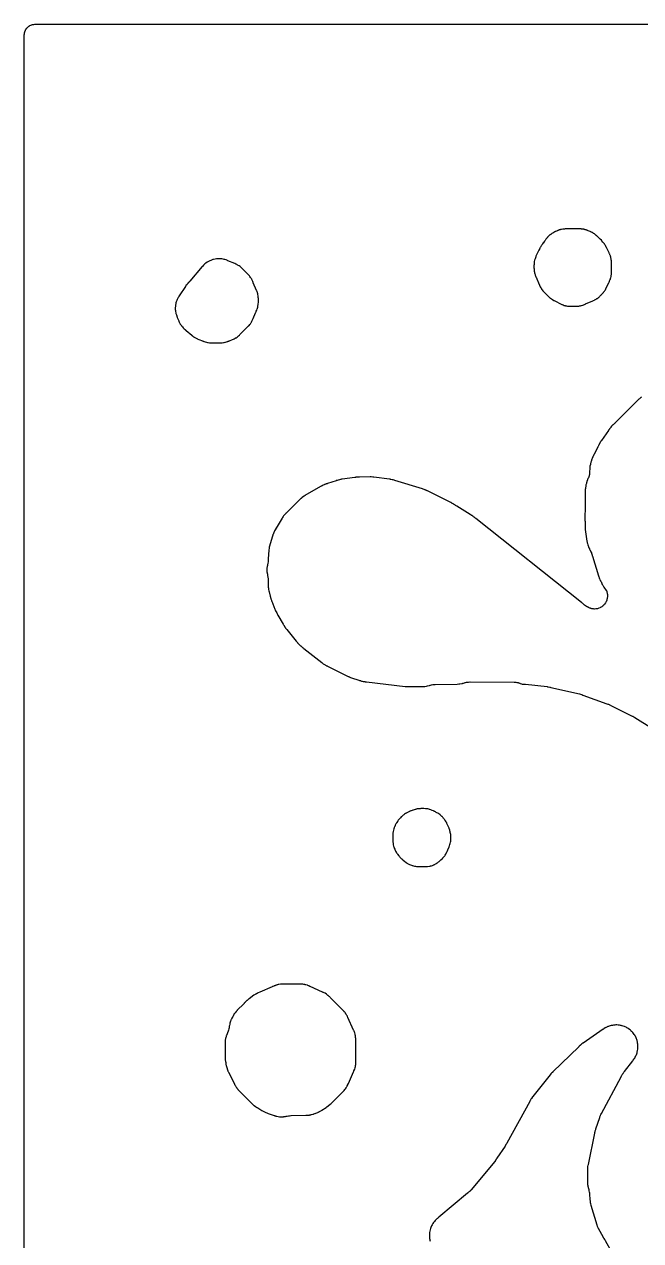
# Model space of a CAD drawing. Header units: millimetres. Extents: x 0 to 300, y 0 to 300.
# Drawn here: x -0.1 to 70.8, y 160.3 to 300.1 of the extents above; entities that cross this region are included whole.
import ezdxf

# ---------------------------------------------------------------- set-up
doc = ezdxf.new("R2010")
doc.units = ezdxf.units.MM
doc.layers.add('CUT', color=7, linetype='CONTINUOUS')

msp = doc.modelspace()

# ---------------------------------------------------------------- linework, layer by layer
at = {"layer": 'CUT'}
for points in [[(-0.08, 1.15), (-0.08, 298.84), (-0.08, 298.85), (-0.07, 298.98), (-0.07, 298.99), (-0.07, 299), (-0.07, 299.01), (-0.06, 299.01), (-0.06, 299.02), (-0.06, 299.03), (-0.05, 299.09), (-0.05, 299.11), (-0.05, 299.12), (-0.04, 299.14), (-0.03, 299.17), (-0.02, 299.22), (-0.02, 299.23), (-0.02, 299.24), (0, 299.3), (0.01, 299.32), (0.02, 299.33), (0.04, 299.37), (0.05, 299.4), (0.06, 299.43), (0.07, 299.44), (0.08, 299.45), (0.08, 299.46), (0.12, 299.53), (0.13, 299.54), (0.14, 299.55), (0.16, 299.58), (0.17, 299.59), (0.19, 299.63), (0.2, 299.63), (0.21, 299.65), (0.22, 299.66), (0.23, 299.67), (0.27, 299.72), (0.28, 299.72), (0.31, 299.75), (0.36, 299.8), (0.39, 299.82), (0.4, 299.82), (0.41, 299.83), (0.45, 299.86), (0.46, 299.87), (0.56, 299.93), (0.57, 299.94), (0.66, 299.98), (0.67, 299.98), (0.73, 300), (0.75, 300.01), (0.78, 300.02), (0.88, 300.04), (1.01, 300.06), (1.14, 300.07), (1.15, 300.07), (298.85, 300.07)], [(70.89, 257.22), (70.8, 257.16), (70.73, 257.1), (70.66, 257.04), (70.59, 256.97), (69.18, 255.56), (67.79, 254.18), (67.77, 254.16), (67.75, 254.15), (67.72, 254.12), (67.67, 254.08), (67.62, 254.04), (67.6, 254.02), (67.59, 254.01), (67.57, 254), (67.56, 253.99), (67.55, 253.98), (67.53, 253.96), (67.45, 253.87), (67.38, 253.78), (67.38, 253.77), (67.37, 253.76), (67.35, 253.73), (67.34, 253.72), (67.33, 253.71), (67.32, 253.7), (67.25, 253.62), (67.25, 253.61), (67.23, 253.58), (67.21, 253.56), (67.21, 253.55), (67.2, 253.54), (67.19, 253.53), (67.18, 253.52), (67.17, 253.51), (67.17, 253.5), (67.16, 253.49), (67.11, 253.43), (67.1, 253.42), (67.09, 253.4), (66.3, 252.25), (66.27, 252.21), (66.26, 252.19), (66.22, 252.14), (66.2, 252.12), (66.18, 252.09), (66.18, 252.08), (66.15, 252.03), (66.13, 251.99), (66.11, 251.96), (66.11, 251.95), (66.1, 251.94), (66.09, 251.93), (66.07, 251.89), (66.07, 251.88), (66.06, 251.86), (66.04, 251.82), (66.02, 251.79), (66.01, 251.77), (66, 251.75), (65.99, 251.73), (65.96, 251.66), (65.95, 251.65), (65.95, 251.64), (65.94, 251.63), (65.91, 251.56), (65.88, 251.49), (65.87, 251.48), (65.42, 250.6), (65.4, 250.57), (65.39, 250.56), (65.39, 250.55), (65.36, 250.48), (65.31, 250.39), (65.3, 250.35), (65.29, 250.33), (65.26, 250.27), (65.22, 250.17), (65.2, 250.09), (65.1, 249.82), (65.08, 249.76), (65.05, 249.66), (65.03, 249.58), (65.01, 249.49), (65.01, 249.46), (64.97, 249.27), (64.95, 249.18), (64.94, 249.09), (64.94, 249.08), (64.91, 248.55), (64.91, 248.48), (64.91, 248.46), (64.91, 248.43), (64.91, 248.39), (64.9, 248.35), (64.9, 248.32), (64.9, 248.28), (64.89, 248.25), (64.88, 248.22), (64.88, 248.21), (64.88, 248.2), (64.87, 248.18), (64.86, 248.14), (64.84, 248.08), (64.83, 248.05), (64.79, 247.95), (64.78, 247.94), (64.77, 247.91), (64.77, 247.9), (64.74, 247.86), (64.73, 247.82), (64.7, 247.74), (64.69, 247.72), (64.68, 247.69), (64.65, 247.64), (64.61, 247.54), (64.59, 247.48), (64.56, 247.35), (64.55, 247.28), (64.51, 247.12), (64.49, 247), (64.49, 246.98), (64.49, 246.97), (64.49, 246.96), (64.49, 246.94), (64.48, 246.92), (64.46, 246.84), (64.44, 246.71), (64.43, 246.62), (64.42, 246.48), (64.42, 246.39), (64.42, 244.73), (64.42, 244.57), (64.38, 243.35), (64.38, 243.34), (64.38, 243.32), (64.38, 243.3), (64.38, 243.2), (64.38, 243.09), (64.39, 242.98), (64.4, 242.98), (64.4, 242.92), (64.41, 242.82), (64.41, 242.4), (64.41, 242.35), (64.42, 242.11), (64.43, 241.99), (64.62, 240.67), (64.63, 240.6), (64.64, 240.53), (64.65, 240.48), (64.67, 240.41), (64.71, 240.26), (64.75, 240.14), (64.79, 240.05), (64.8, 240.03), (64.8, 240.02), (64.81, 240), (64.85, 239.91), (64.86, 239.9), (64.88, 239.84), (64.9, 239.81), (64.92, 239.75), (64.94, 239.72), (65.08, 239.44), (65.14, 239.32), (65.15, 239.31), (65.16, 239.28), (65.16, 239.27), (65.18, 239.17), (65.21, 239.04), (65.22, 239.03), (65.23, 238.98), (65.24, 238.94), (65.25, 238.92), (65.95, 236.66), (65.96, 236.64), (65.98, 236.59), (65.98, 236.58), (65.99, 236.56), (66.01, 236.49), (66.04, 236.42), (66.06, 236.38), (66.07, 236.36), (66.12, 236.23), (66.16, 236.16), (66.17, 236.14), (66.19, 236.1), (66.23, 236.02), (66.25, 235.99), (66.27, 235.95), (66.28, 235.95), (66.28, 235.94), (66.29, 235.92), (66.31, 235.87), (66.32, 235.84), (66.33, 235.81), (66.38, 235.7), (66.43, 235.61), (66.48, 235.52), (66.52, 235.47), (66.54, 235.44), (66.56, 235.41), (66.57, 235.4), (66.58, 235.39), (66.84, 235.01), (66.85, 235), (66.87, 234.97), (66.87, 234.96), (66.88, 234.93), (66.89, 234.91), (66.9, 234.88), (66.92, 234.8), (66.94, 234.71), (66.95, 234.63), (66.97, 234.54), (66.97, 234.51), (66.98, 234.48), (66.98, 234.45), (66.98, 234.4), (66.98, 234.39), (66.98, 234.38), (66.97, 234.27), (66.97, 234.22), (66.97, 234.21), (66.96, 234.16), (66.96, 234.12), (66.95, 234.09), (66.95, 234.07), (66.92, 233.95), (66.89, 233.86), (66.86, 233.79), (66.85, 233.76), (66.84, 233.74), (66.78, 233.64), (66.75, 233.59), (66.64, 233.42), (66.58, 233.35), (66.57, 233.34), (66.55, 233.32), (66.53, 233.3), (66.48, 233.26), (66.47, 233.25), (66.45, 233.23), (66.43, 233.21), (66.41, 233.2), (66.37, 233.17), (66.33, 233.13), (66.27, 233.09), (66.15, 233.02), (66.14, 233.02), (66.13, 233.01), (66, 232.96), (65.83, 232.9), (65.65, 232.87), (65.5, 232.86), (65.49, 232.86), (65.46, 232.86), (65.36, 232.87), (65.21, 232.89), (65.21, 232.9), (65.18, 232.9), (65.09, 232.92), (65.06, 232.93), (65.04, 232.94), (65.01, 232.95), (64.95, 232.97), (64.87, 233.01), (64.82, 233.02), (64.81, 233.02), (64.79, 233.04), (64.77, 233.05), (64.76, 233.06), (64.71, 233.09), (64.7, 233.09), (64.67, 233.11), (64.66, 233.12), (64.64, 233.13), (64.58, 233.16), (64.55, 233.18), (64.54, 233.18), (64.53, 233.19), (64.46, 233.24), (64.35, 233.32), (64.27, 233.38), (64.26, 233.39), (64.25, 233.39), (64.17, 233.46), (64.09, 233.52), (64.03, 233.58), (63.98, 233.62), (51.84, 243.27), (51.8, 243.31), (51.74, 243.35), (51.72, 243.37), (51.71, 243.38), (51.7, 243.39), (51.69, 243.39), (51.67, 243.41), (51.64, 243.43), (51.59, 243.46), (51.55, 243.49), (51.54, 243.5), (51.51, 243.52), (51.5, 243.52), (51.37, 243.61), (51.34, 243.63), (51.31, 243.65), (51.21, 243.71), (49.66, 244.69), (49.6, 244.73), (49.56, 244.76), (49.54, 244.77), (49.51, 244.78), (49.47, 244.81), (49.46, 244.81), (49.44, 244.83), (49.42, 244.84), (49.34, 244.89), (49.33, 244.89), (49.32, 244.9), (49.31, 244.9), (49.24, 244.94), (49.13, 245.01), (49.1, 245.03), (49.09, 245.03), (48.96, 245.1), (46.29, 246.44), (46.26, 246.45), (46.24, 246.46), (46.16, 246.5), (46.13, 246.51), (46.11, 246.52), (46.1, 246.52), (46.05, 246.54), (46.02, 246.55), (45.99, 246.56), (45.91, 246.6), (45.77, 246.65), (45.72, 246.67), (42.52, 247.65), (42.44, 247.68), (42.34, 247.71), (42.24, 247.73), (42.08, 247.76), (42.07, 247.76), (42.04, 247.77), (41.99, 247.78), (41.96, 247.78), (41.9, 247.79), (40.1, 248.02), (40.01, 248.03), (39.82, 248.04), (39.76, 248.04), (39.7, 248.04), (39.69, 248.04), (38.48, 248.03), (38.3, 248.03), (38.19, 248.02), (38.13, 248.02), (38.08, 248.01), (38.06, 248.01), (38.04, 248.01), (38.01, 248), (37.94, 248), (36.47, 247.79), (36.4, 247.78), (36.33, 247.77), (36.28, 247.76), (36.18, 247.73), (36, 247.68), (35.89, 247.65), (35.83, 247.63), (35.79, 247.62), (35.77, 247.61), (34.78, 247.28), (34.74, 247.27), (34.72, 247.26), (34.71, 247.26), (34.7, 247.26), (34.61, 247.24), (34.6, 247.23), (34.49, 247.18), (34.48, 247.18), (34.48, 247.17), (34.47, 247.17), (34.43, 247.16), (34.42, 247.15), (34.3, 247.11), (34.18, 247.04), (34.15, 247.02), (34.1, 247), (34.05, 246.97), (32.36, 246.01), (32.28, 245.97), (32.27, 245.96), (32.2, 245.92), (32.2, 245.91), (32.09, 245.84), (32.01, 245.79), (31.89, 245.7), (31.86, 245.67), (31.79, 245.62), (31.77, 245.6), (31.76, 245.59), (31.74, 245.57), (31.72, 245.55), (31.71, 245.54), (31.68, 245.52), (30.15, 243.99), (30.09, 243.94), (30.07, 243.92), (30.06, 243.91), (30.02, 243.88), (30, 243.86), (29.99, 243.85), (29.97, 243.84), (29.95, 243.82), (29.86, 243.72), (29.82, 243.67), (29.81, 243.66), (29.73, 243.57), (29.67, 243.48), (29.61, 243.38), (29.56, 243.3), (28.87, 242.15), (28.86, 242.14), (28.85, 242.12), (28.83, 242.09), (28.76, 241.96), (28.7, 241.84), (28.64, 241.72), (28.61, 241.64), (28.6, 241.62), (28.59, 241.6), (28.58, 241.58), (28.56, 241.52), (28.51, 241.42), (28.5, 241.39), (28.48, 241.33), (28.47, 241.3), (28.45, 241.24), (28.09, 239.96), (28.09, 239.93), (28.06, 239.81), (28.03, 239.67), (28.03, 239.6), (28.02, 239.52), (28.02, 239.5), (28.02, 239.48), (28, 239.3), (27.99, 239.22), (27.99, 239.18), (27.99, 239.16), (27.96, 238.58), (27.96, 238.52), (27.96, 238.42), (27.95, 238.29), (27.93, 238.15), (27.93, 238.14), (27.91, 238.05), (27.89, 238), (27.89, 237.97), (27.89, 237.96), (27.87, 237.87), (27.87, 237.84), (27.86, 237.78), (27.84, 237.72), (27.84, 237.69), (27.82, 237.59), (27.81, 237.46), (27.81, 237.32), (27.82, 237.15), (27.84, 237.01), (27.86, 236.93), (27.87, 236.9), (27.88, 236.84), (27.89, 236.79), (27.89, 236.77), (27.9, 236.74), (27.9, 236.72), (27.94, 236.51), (27.95, 236.35), (27.95, 236.3), (27.95, 236.29), (27.95, 236.26), (27.97, 235.54), (27.97, 235.47), (27.97, 235.36), (27.99, 235.26), (28, 235.23), (28, 235.18), (28.01, 235.17), (28.01, 235.15), (28.01, 235.13), (28.01, 235.12), (28.01, 235.1), (28.04, 234.94), (28.07, 234.84), (28.19, 234.36), (28.2, 234.34), (28.22, 234.23), (28.24, 234.2), (28.24, 234.18), (28.26, 234.09), (28.28, 234.03), (28.33, 233.88), (28.36, 233.81), (28.38, 233.76), (28.74, 232.86), (28.78, 232.76), (28.78, 232.75), (28.82, 232.65), (28.95, 232.41), (28.99, 232.32), (29.04, 232.23), (29.05, 232.21), (29.08, 232.16), (29.09, 232.14), (29.67, 231.14), (29.73, 231.05), (29.74, 231.04), (29.75, 231.02), (29.78, 230.97), (29.79, 230.96), (29.8, 230.94), (29.8, 230.93), (29.81, 230.92), (29.82, 230.91), (29.82, 230.9), (29.83, 230.89), (29.87, 230.81), (29.88, 230.8), (29.89, 230.78), (29.92, 230.75), (29.93, 230.72), (29.94, 230.71), (29.97, 230.67), (30, 230.62), (30.04, 230.57), (30.06, 230.55), (30.1, 230.5), (31.19, 229.17), (31.22, 229.13), (31.3, 229.05), (31.31, 229.03), (31.33, 229), (31.39, 228.92), (31.46, 228.85), (31.5, 228.81), (31.53, 228.78), (31.55, 228.76), (31.56, 228.75), (31.61, 228.71), (31.66, 228.66), (31.68, 228.64), (31.69, 228.63), (31.71, 228.62), (31.74, 228.59), (31.79, 228.55), (31.87, 228.48), (31.89, 228.47), (31.91, 228.45), (31.96, 228.41), (31.99, 228.39), (32.03, 228.37), (32.07, 228.33), (32.08, 228.33), (34.13, 226.72), (34.14, 226.71), (34.15, 226.7), (34.22, 226.63), (34.3, 226.57), (34.37, 226.52), (34.45, 226.47), (34.53, 226.43), (34.55, 226.42), (34.64, 226.37), (34.66, 226.36), (34.68, 226.35), (34.74, 226.32), (34.78, 226.3), (36.94, 225.22), (36.99, 225.19), (37.17, 225.11), (37.25, 225.09), (37.26, 225.08), (37.27, 225.08), (37.28, 225.07), (37.35, 225.04), (37.44, 225), (37.54, 224.97), (38.38, 224.68), (38.47, 224.65), (38.56, 224.63), (38.59, 224.63), (38.61, 224.62), (38.62, 224.61), (38.68, 224.59), (38.77, 224.56), (38.87, 224.55), (39.02, 224.53), (39.06, 224.52), (39.12, 224.51), (39.14, 224.5), (39.17, 224.5), (39.26, 224.48), (43.71, 223.96), (43.76, 223.95), (43.93, 223.94), (44.07, 223.94), (44.08, 223.94), (45.68, 223.95), (45.78, 223.95), (45.88, 223.95), (45.98, 223.97), (46.16, 224), (46.27, 224.02), (46.46, 224.07), (46.52, 224.09), (46.53, 224.09), (46.58, 224.11), (46.59, 224.11), (46.62, 224.12), (46.74, 224.15), (46.91, 224.18), (46.92, 224.18), (46.93, 224.18), (47.05, 224.19), (47.16, 224.2), (49.68, 224.24), (49.71, 224.24), (49.88, 224.25), (49.95, 224.26), (49.99, 224.27), (50.22, 224.31), (50.23, 224.31), (50.25, 224.31), (50.3, 224.32), (50.33, 224.33), (50.35, 224.33), (50.44, 224.35), (50.55, 224.38), (50.61, 224.4), (50.64, 224.41), (50.78, 224.44), (50.91, 224.46), (50.93, 224.47), (50.94, 224.47), (50.99, 224.47), (51.01, 224.47), (51.14, 224.48), (51.18, 224.48), (56.26, 224.46), (56.31, 224.46), (56.45, 224.45), (56.57, 224.43), (56.7, 224.4), (56.75, 224.38), (56.78, 224.37), (56.85, 224.35), (56.9, 224.33), (56.95, 224.31), (57.08, 224.27), (57.1, 224.27), (57.19, 224.24), (57.22, 224.24), (57.26, 224.23), (57.31, 224.23), (57.35, 224.22), (57.42, 224.22), (57.48, 224.21), (57.51, 224.21), (57.55, 224.21), (60.03, 223.94), (60.08, 223.93), (60.1, 223.92), (60.16, 223.92), (60.35, 223.88), (60.4, 223.87), (60.48, 223.86), (63.78, 223.1), (63.87, 223.08), (63.89, 223.08), (63.99, 223.04), (64.02, 223.03), (64.13, 222.98), (66.89, 221.98), (66.92, 221.97), (67.01, 221.94), (67.09, 221.92), (67.1, 221.92), (67.17, 221.88), (67.22, 221.86), (67.32, 221.81), (67.36, 221.79), (69.82, 220.56), (69.88, 220.53), (69.92, 220.51), (69.97, 220.49), (70, 220.47), (70.02, 220.46), (70.14, 220.39), (72.14, 219.14)], [(67.48, 158.95), (66.74, 160.26), (66.72, 160.31), (66.67, 160.38), (66.59, 160.51), (66.56, 160.55), (66.54, 160.58), (66.51, 160.63), (65.94, 161.67), (65.94, 161.68), (65.92, 161.71), (65.91, 161.73), (65.9, 161.75), (65.84, 161.9), (65.83, 161.92), (65.83, 161.93), (65.81, 162.02), (65.8, 162.03), (65.12, 164.31), (65.11, 164.34), (65.06, 164.49), (65.03, 164.61), (65.03, 164.65), (65.02, 164.7), (65.01, 164.75), (65.01, 164.78), (64.98, 165.05), (64.96, 165.56), (64.96, 165.57), (64.95, 165.71), (64.93, 165.85), (64.89, 166), (64.89, 166.02), (64.86, 166.14), (64.86, 166.15), (64.85, 166.18), (64.84, 166.2), (64.83, 166.24), (64.83, 166.26), (64.82, 166.29), (64.81, 166.29), (64.81, 166.3), (64.81, 166.32), (64.79, 166.38), (64.79, 166.41), (64.77, 166.46), (64.77, 166.47), (64.76, 166.51), (64.75, 166.6), (64.74, 166.65), (64.72, 166.69), (64.72, 166.7), (64.72, 166.75), (64.72, 166.77), (64.71, 166.9), (64.71, 168.54), (64.72, 168.69), (64.73, 168.79), (64.77, 168.95), (64.79, 169.01), (65.52, 172.63), (65.52, 172.65), (65.54, 172.71), (65.56, 172.81), (65.57, 172.83), (65.57, 172.84), (65.58, 172.87), (65.58, 172.88), (65.58, 172.89), (65.58, 172.9), (65.61, 172.96), (65.63, 173.02), (65.63, 173.03), (65.66, 173.11), (66.09, 174.43), (66.09, 174.44), (66.1, 174.47), (66.12, 174.5), (66.15, 174.58), (66.18, 174.65), (66.19, 174.68), (66.22, 174.75), (66.23, 174.77), (66.28, 174.87), (68.56, 179.11), (68.61, 179.22), (68.62, 179.26), (68.63, 179.28), (68.64, 179.28), (68.68, 179.36), (68.77, 179.49), (68.79, 179.51), (68.79, 179.52), (68.81, 179.54), (68.82, 179.55), (68.83, 179.57), (68.88, 179.63), (68.9, 179.66), (68.92, 179.69), (69.88, 180.93), (69.93, 180.99), (69.95, 181.02), (70.05, 181.16), (70.12, 181.25), (70.17, 181.35), (70.26, 181.53), (70.3, 181.62), (70.34, 181.72), (70.38, 181.85), (70.4, 181.94), (70.44, 182.12), (70.47, 182.27), (70.48, 182.38), (70.48, 182.4), (70.49, 182.53), (70.49, 182.62), (70.49, 182.63), (70.48, 182.78), (70.46, 182.88), (70.45, 182.92), (70.43, 183.05), (70.42, 183.09), (70.38, 183.28), (70.36, 183.38), (70.33, 183.47), (70.28, 183.57), (70.19, 183.75), (70.15, 183.82), (70.13, 183.86), (70.12, 183.87), (70.11, 183.89), (70.06, 183.97), (69.99, 184.06), (69.89, 184.18), (69.82, 184.26), (69.76, 184.32), (69.72, 184.36), (69.72, 184.37), (69.62, 184.46), (69.52, 184.54), (69.36, 184.65), (69.32, 184.67), (69.21, 184.74), (69.12, 184.8), (69.02, 184.84), (68.92, 184.88), (68.79, 184.93), (68.68, 184.96), (68.65, 184.96), (68.64, 184.97), (68.56, 184.99), (68.47, 185.01), (68.37, 185.03), (68.21, 185.05), (68.06, 185.06), (67.95, 185.06), (67.83, 185.05), (67.71, 185.04), (67.67, 185.03), (67.57, 185.01), (67.47, 184.99), (67.41, 184.98), (67.3, 184.96), (67.19, 184.92), (67.11, 184.89), (67.07, 184.88), (67.03, 184.86), (66.96, 184.84), (66.92, 184.82), (66.84, 184.78), (66.81, 184.77), (66.77, 184.74), (66.74, 184.72), (66.72, 184.71), (66.71, 184.71), (66.61, 184.65), (66.52, 184.59), (66.51, 184.58), (66.5, 184.58), (66.49, 184.57), (64.2, 182.98), (64.15, 182.96), (64.05, 182.89), (63.9, 182.77), (63.88, 182.75), (63.85, 182.73), (63.8, 182.68), (63.79, 182.67), (63.77, 182.65), (63.76, 182.65), (63.73, 182.62), (63.7, 182.59), (63.68, 182.56), (63.67, 182.55), (60.69, 179.65), (60.68, 179.64), (60.67, 179.63), (60.66, 179.62), (60.65, 179.61), (60.64, 179.6), (60.56, 179.52), (60.48, 179.44), (60.39, 179.34), (58.4, 176.83), (58.37, 176.78), (58.24, 176.6), (58.18, 176.52), (58.14, 176.44), (58.12, 176.4), (58.11, 176.38), (58.1, 176.37), (58.1, 176.36), (58.05, 176.28), (58.04, 176.26), (55.41, 171.46), (55.33, 171.33), (55.32, 171.31), (55.31, 171.3), (55.26, 171.22), (55.21, 171.13), (55.21, 171.12), (54.27, 169.74), (54.24, 169.7), (54.19, 169.61), (54.18, 169.6), (54.17, 169.59), (54.15, 169.57), (54.1, 169.5), (54.09, 169.48), (54.01, 169.36), (51.32, 166.11), (51.23, 166.01), (51.22, 166), (51.16, 165.94), (51.15, 165.94), (51.13, 165.92), (51.12, 165.91), (51.1, 165.89), (51.08, 165.87), (51.01, 165.82), (50.97, 165.78), (50.92, 165.74), (50.91, 165.73), (50.9, 165.72), (50.89, 165.71), (47.58, 162.95), (47.52, 162.89), (47.5, 162.88), (47.48, 162.86), (47.47, 162.85), (47.44, 162.82), (47.39, 162.79), (47.3, 162.71), (47.25, 162.66), (47.23, 162.64), (47.2, 162.61), (47.18, 162.59), (47.09, 162.48), (46.98, 162.34), (46.91, 162.24), (46.85, 162.14), (46.81, 162.07), (46.75, 161.96), (46.71, 161.88), (46.68, 161.79), (46.63, 161.65), (46.58, 161.49), (46.55, 161.34), (46.53, 161.21), (46.51, 161.09), (46.5, 160.96), (46.5, 160.79), (46.51, 160.68), (46.52, 160.57), (46.53, 160.52), (46.55, 160.41), (46.57, 160.31), (46.6, 160.21)]]:
    msp.add_lwpolyline(points, dxfattribs=at)
for points in [[(58.62, 271.43), (58.62, 271.41), (58.63, 271.38), (58.65, 271.32), (58.67, 271.27), (58.68, 271.24), (58.71, 271.16), (58.71, 271.15), (58.72, 271.12), (58.73, 271.1), (58.76, 271.04), (58.77, 271.02), (58.77, 271.01), (58.78, 271), (59.14, 270.15), (59.15, 270.12), (59.18, 270.05), (59.2, 270.01), (59.2, 270), (59.21, 269.99), (59.25, 269.89), (59.31, 269.79), (59.38, 269.69), (59.4, 269.65), (59.41, 269.63), (59.47, 269.54), (59.54, 269.45), (59.62, 269.36), (59.69, 269.29), (60.13, 268.85), (60.19, 268.8), (60.36, 268.65), (60.44, 268.58), (60.55, 268.5), (60.65, 268.44), (60.82, 268.34), (60.86, 268.31), (60.91, 268.28), (60.99, 268.24), (61.59, 267.94), (61.67, 267.9), (61.74, 267.87), (61.76, 267.86), (61.84, 267.83), (61.87, 267.81), (61.99, 267.77), (62.02, 267.77), (62.05, 267.76), (62.06, 267.76), (62.08, 267.75), (62.1, 267.75), (62.17, 267.72), (62.28, 267.7), (62.4, 267.68), (62.51, 267.67), (62.55, 267.67), (62.63, 267.66), (63.33, 267.66), (63.4, 267.66), (63.56, 267.67), (63.69, 267.69), (63.75, 267.7), (63.86, 267.72), (63.97, 267.75), (63.99, 267.75), (64.13, 267.79), (64.22, 267.82), (64.25, 267.83), (64.35, 267.87), (64.45, 267.92), (64.47, 267.93), (65.28, 268.28), (65.37, 268.32), (65.55, 268.41), (65.58, 268.43), (65.67, 268.48), (65.69, 268.49), (65.76, 268.54), (65.8, 268.56), (65.91, 268.64), (65.98, 268.7), (66.05, 268.76), (66.11, 268.82), (66.12, 268.83), (66.26, 268.97), (66.29, 269), (66.3, 269.01), (66.32, 269.03), (66.33, 269.04), (66.36, 269.08), (66.44, 269.16), (66.47, 269.2), (66.48, 269.2), (66.53, 269.26), (66.54, 269.28), (66.6, 269.36), (66.6, 269.37), (66.61, 269.37), (66.62, 269.39), (66.63, 269.4), (66.67, 269.46), (66.69, 269.48), (66.71, 269.52), (66.74, 269.57), (66.79, 269.66), (66.8, 269.69), (66.81, 269.71), (66.83, 269.75), (66.83, 269.76), (66.84, 269.78), (66.85, 269.81), (67.14, 270.38), (67.17, 270.43), (67.18, 270.47), (67.2, 270.51), (67.22, 270.56), (67.23, 270.59), (67.26, 270.66), (67.27, 270.69), (67.28, 270.7), (67.29, 270.72), (67.29, 270.73), (67.3, 270.75), (67.31, 270.77), (67.32, 270.81), (67.34, 270.9), (67.34, 270.91), (67.35, 270.92), (67.35, 270.93), (67.36, 270.95), (67.4, 271.09), (67.42, 271.23), (67.43, 271.3), (67.43, 271.32), (67.43, 271.35), (67.43, 271.38), (67.44, 271.47), (67.44, 271.55), (67.44, 271.59), (67.44, 271.62), (67.45, 272.6), (67.45, 272.71), (67.44, 272.83), (67.43, 272.87), (67.43, 272.89), (67.43, 272.9), (67.43, 272.91), (67.43, 272.92), (67.42, 272.98), (67.41, 273.06), (67.4, 273.12), (67.38, 273.19), (67.38, 273.21), (67.37, 273.23), (67.35, 273.28), (67.35, 273.3), (67.35, 273.33), (67.33, 273.39), (67.31, 273.46), (67.29, 273.51), (67.27, 273.57), (67.24, 273.62), (67.24, 273.63), (67.24, 273.64), (67.22, 273.68), (67.19, 273.75), (67.17, 273.79), (66.86, 274.41), (66.85, 274.42), (66.85, 274.43), (66.84, 274.46), (66.83, 274.48), (66.8, 274.54), (66.79, 274.56), (66.75, 274.64), (66.69, 274.74), (66.62, 274.84), (66.61, 274.86), (66.6, 274.87), (66.59, 274.89), (66.54, 274.95), (66.54, 274.96), (66.46, 275.05), (66.35, 275.17), (66.32, 275.21), (66.31, 275.22), (66.28, 275.25), (66.15, 275.36), (66.14, 275.37), (65.83, 275.68), (65.81, 275.7), (65.79, 275.72), (65.76, 275.74), (65.73, 275.77), (65.72, 275.78), (65.71, 275.78), (65.7, 275.79), (65.66, 275.83), (65.64, 275.85), (65.62, 275.86), (65.57, 275.91), (65.52, 275.95), (65.51, 275.96), (65.48, 275.98), (65.39, 276.04), (65.34, 276.07), (65.32, 276.08), (65.23, 276.13), (65.22, 276.13), (65.13, 276.17), (65.06, 276.21), (65.04, 276.22), (64.99, 276.24), (64.88, 276.29), (64.87, 276.29), (64.75, 276.35), (64.72, 276.36), (64.7, 276.37), (64.68, 276.38), (64.67, 276.38), (64.66, 276.38), (64.64, 276.39), (64.6, 276.41), (64.59, 276.41), (64.52, 276.44), (64.46, 276.45), (64.43, 276.46), (64.39, 276.47), (64.38, 276.47), (64.37, 276.48), (64.36, 276.48), (64.35, 276.48), (64.34, 276.49), (64.3, 276.5), (64.25, 276.51), (64.24, 276.51), (64.22, 276.51), (64.14, 276.52), (64.13, 276.53), (64.12, 276.53), (64.1, 276.53), (64.01, 276.54), (63.95, 276.55), (63.78, 276.56), (63.69, 276.56), (62.98, 276.55), (62.24, 276.55), (62.13, 276.55), (62.02, 276.54), (61.96, 276.53), (61.95, 276.52), (61.94, 276.52), (61.92, 276.52), (61.91, 276.52), (61.9, 276.52), (61.83, 276.51), (61.7, 276.48), (61.69, 276.48), (61.68, 276.48), (61.67, 276.48), (61.65, 276.48), (61.62, 276.47), (61.59, 276.47), (61.56, 276.46), (61.47, 276.44), (61.45, 276.43), (61.44, 276.43), (61.43, 276.43), (61.36, 276.4), (61.35, 276.39), (61.34, 276.39), (61.33, 276.38), (61.32, 276.38), (61.31, 276.38), (61.29, 276.37), (61.23, 276.35), (61.21, 276.34), (61.2, 276.33), (61.19, 276.33), (61.12, 276.31), (61.02, 276.26), (61.01, 276.26), (60.97, 276.24), (60.91, 276.21), (60.8, 276.15), (60.71, 276.09), (60.68, 276.07), (60.59, 276.02), (60.59, 276.01), (60.56, 276), (60.46, 275.93), (60.43, 275.91), (60.38, 275.87), (60.37, 275.87), (60.32, 275.83), (60.22, 275.74), (60.13, 275.65), (60.1, 275.62), (60.09, 275.6), (60.07, 275.58), (60.04, 275.54), (60.03, 275.54), (60.03, 275.53), (60.02, 275.52), (60, 275.5), (59.97, 275.46), (59.96, 275.45), (59.95, 275.44), (59.94, 275.42), (59.93, 275.41), (59.91, 275.39), (59.81, 275.24), (59.73, 275.14), (59.57, 274.92), (59.56, 274.91), (59.53, 274.87), (59.52, 274.86), (59.51, 274.84), (59.5, 274.83), (59.5, 274.82), (59.46, 274.77), (59.42, 274.72), (59.38, 274.65), (59.36, 274.61), (59.35, 274.59), (59.33, 274.56), (59.31, 274.53), (59.28, 274.47), (59.25, 274.43), (59.21, 274.33), (59.2, 274.31), (59.18, 274.29), (59.15, 274.24), (59.09, 274.12), (58.8, 273.51), (58.76, 273.41), (58.73, 273.33), (58.7, 273.24), (58.69, 273.22), (58.65, 273.1), (58.6, 272.95), (58.57, 272.82), (58.55, 272.69), (58.54, 272.61), (58.54, 272.59), (58.54, 272.55), (58.54, 272.51), (58.54, 272.48), (58.53, 272.35), (58.53, 272.25), (58.53, 272.23), (58.53, 272.21), (58.53, 272.07), (58.54, 271.98), (58.54, 271.94), (58.54, 271.92), (58.55, 271.8), (58.56, 271.68), (58.58, 271.59), (58.6, 271.49), (58.6, 271.48)], [(17.41, 266.66), (17.42, 266.64), (17.44, 266.6), (17.46, 266.52), (17.47, 266.48), (17.48, 266.46), (17.51, 266.37), (17.67, 266), (17.68, 265.98), (17.7, 265.93), (17.72, 265.86), (17.74, 265.82), (17.77, 265.76), (17.79, 265.71), (17.83, 265.65), (17.85, 265.61), (17.92, 265.52), (17.96, 265.48), (17.97, 265.47), (17.98, 265.45), (18, 265.43), (18.03, 265.37), (18.1, 265.28), (18.18, 265.19), (18.2, 265.17), (18.3, 265.07), (18.4, 264.98), (18.41, 264.98), (18.42, 264.97), (18.44, 264.95), (18.46, 264.93), (18.49, 264.91), (18.54, 264.86), (19.17, 264.34), (19.18, 264.33), (19.19, 264.32), (19.25, 264.27), (19.3, 264.22), (19.42, 264.14), (19.47, 264.11), (19.6, 264.03), (19.74, 263.95), (19.83, 263.91), (19.87, 263.9), (19.88, 263.89), (19.89, 263.89), (19.99, 263.84), (20.4, 263.68), (20.46, 263.66), (20.49, 263.65), (20.52, 263.64), (20.53, 263.64), (20.55, 263.63), (20.59, 263.61), (20.71, 263.57), (20.87, 263.53), (20.97, 263.51), (20.99, 263.51), (21.03, 263.5), (21.07, 263.49), (21.21, 263.46), (21.36, 263.45), (22.53, 263.45), (22.68, 263.46), (22.82, 263.49), (22.86, 263.5), (22.9, 263.51), (22.92, 263.51), (23.03, 263.53), (23.03, 263.54), (23.06, 263.54), (23.18, 263.57), (23.3, 263.61), (23.34, 263.63), (23.36, 263.64), (23.37, 263.64), (23.43, 263.67), (23.46, 263.68), (23.51, 263.69), (23.85, 263.83), (23.97, 263.88), (24.06, 263.93), (24.15, 263.98), (24.17, 264), (24.21, 264.02), (24.28, 264.05), (24.38, 264.11), (24.47, 264.18), (24.56, 264.25), (24.67, 264.35), (24.71, 264.4), (25.62, 265.32), (25.66, 265.36), (25.67, 265.37), (25.71, 265.41), (25.72, 265.42), (25.77, 265.47), (25.85, 265.56), (25.92, 265.65), (25.96, 265.71), (26, 265.78), (26.04, 265.85), (26.08, 265.94), (26.17, 266.11), (26.2, 266.18), (26.23, 266.24), (26.52, 266.91), (26.53, 266.93), (26.55, 266.97), (26.58, 267.05), (26.6, 267.09), (26.6, 267.1), (26.64, 267.21), (26.65, 267.22), (26.71, 267.38), (26.73, 267.42), (26.74, 267.45), (26.77, 267.55), (26.79, 267.66), (26.82, 267.87), (26.83, 267.93), (26.84, 268.08), (26.84, 268.09), (26.85, 268.36), (26.85, 268.49), (26.84, 268.62), (26.83, 268.65), (26.81, 268.85), (26.78, 269.02), (26.76, 269.09), (26.76, 269.12), (26.74, 269.18), (26.73, 269.23), (26.7, 269.33), (26.65, 269.44), (26.63, 269.49), (26.24, 270.37), (26.23, 270.42), (26.21, 270.47), (26.19, 270.5), (26.16, 270.58), (26.08, 270.74), (26.07, 270.76), (26.02, 270.85), (26.01, 270.87), (25.96, 270.94), (25.94, 270.98), (25.86, 271.09), (25.8, 271.16), (25.74, 271.23), (25.67, 271.3), (24.94, 272.03), (24.92, 272.05), (24.9, 272.07), (24.87, 272.09), (24.81, 272.15), (24.8, 272.15), (24.73, 272.22), (24.62, 272.3), (24.53, 272.36), (24.48, 272.39), (24.4, 272.43), (24.37, 272.45), (24.23, 272.52), (24.14, 272.56), (23.34, 272.9), (23.3, 272.92), (23.12, 272.99), (22.98, 273.03), (22.9, 273.05), (22.79, 273.08), (22.64, 273.1), (22.59, 273.11), (22.51, 273.12), (22.38, 273.13), (22.35, 273.13), (22.25, 273.13), (22.13, 273.12), (22.12, 273.12), (22.01, 273.11), (21.86, 273.08), (21.68, 273.04), (21.59, 273.02), (21.46, 272.98), (21.36, 272.94), (21.27, 272.9), (21.17, 272.85), (21.09, 272.81), (21.01, 272.77), (20.93, 272.72), (20.79, 272.62), (20.69, 272.54), (20.6, 272.46), (20.55, 272.41), (20.54, 272.4), (20.43, 272.27), (20.39, 272.22), (18.94, 270.54), (18.88, 270.48), (18.85, 270.44), (18.83, 270.42), (18.82, 270.41), (18.79, 270.37), (18.77, 270.35), (18.76, 270.34), (18.74, 270.32), (18.74, 270.31), (18.71, 270.28), (18.69, 270.26), (18.68, 270.25), (18.67, 270.24), (18.62, 270.18), (18.59, 270.14), (18.51, 270.04), (18.5, 270.01), (18.46, 269.96), (18.45, 269.93), (17.73, 268.85), (17.7, 268.81), (17.67, 268.76), (17.63, 268.68), (17.62, 268.66), (17.58, 268.59), (17.51, 268.45), (17.45, 268.31), (17.4, 268.17), (17.36, 268.04), (17.33, 267.91), (17.31, 267.81), (17.29, 267.67), (17.28, 267.5), (17.28, 267.3), (17.29, 267.18), (17.3, 267.06), (17.33, 266.91), (17.35, 266.86), (17.36, 266.82)], [(42.32, 205.96), (42.33, 205.87), (42.35, 205.74), (42.38, 205.62), (42.39, 205.59), (42.41, 205.54), (42.42, 205.52), (42.42, 205.51), (42.43, 205.49), (42.43, 205.48), (42.44, 205.47), (42.45, 205.43), (42.47, 205.38), (42.52, 205.25), (42.57, 205.14), (42.62, 205.04), (42.69, 204.91), (42.73, 204.86), (42.73, 204.85), (42.75, 204.82), (42.76, 204.81), (42.77, 204.8), (42.8, 204.76), (42.84, 204.69), (42.98, 204.51), (42.99, 204.51), (42.99, 204.5), (43.03, 204.45), (43.04, 204.44), (43.06, 204.41), (43.1, 204.36), (43.18, 204.27), (43.27, 204.19), (43.29, 204.17), (43.3, 204.16), (43.37, 204.1), (43.44, 204.04), (43.46, 204.02), (43.67, 203.85), (43.76, 203.78), (43.79, 203.76), (43.82, 203.74), (43.83, 203.73), (43.93, 203.66), (43.98, 203.63), (44, 203.62), (44.07, 203.58), (44.13, 203.55), (44.23, 203.5), (44.33, 203.45), (44.43, 203.42), (44.52, 203.4), (44.57, 203.37), (44.67, 203.34), (44.78, 203.31), (44.84, 203.3), (44.89, 203.3), (44.91, 203.29), (45.03, 203.27), (45.16, 203.26), (45.3, 203.26), (45.96, 203.25), (45.98, 203.25), (46.06, 203.25), (46.16, 203.25), (46.27, 203.27), (46.5, 203.31), (46.53, 203.31), (46.58, 203.32), (46.6, 203.33), (46.63, 203.33), (46.74, 203.36), (46.85, 203.4), (46.92, 203.43), (46.95, 203.44), (46.99, 203.45), (47.02, 203.47), (47.08, 203.49), (47.12, 203.51), (47.22, 203.56), (47.32, 203.62), (47.37, 203.66), (47.42, 203.69), (47.43, 203.7), (47.45, 203.71), (47.47, 203.72), (47.5, 203.75), (47.56, 203.79), (47.61, 203.83), (47.65, 203.87), (47.74, 203.94), (47.83, 204.03), (48.03, 204.24), (48.06, 204.28), (48.08, 204.3), (48.09, 204.31), (48.15, 204.37), (48.26, 204.5), (48.32, 204.58), (48.38, 204.67), (48.43, 204.76), (48.52, 204.94), (48.52, 204.95), (48.53, 204.96), (48.54, 204.98), (48.59, 205.06), (48.64, 205.18), (48.76, 205.51), (48.77, 205.54), (48.78, 205.57), (48.8, 205.66), (48.85, 205.79), (48.85, 205.81), (48.9, 205.93), (48.93, 206.05), (48.95, 206.17), (48.96, 206.28), (48.96, 206.32), (48.97, 206.5), (48.97, 206.57), (48.97, 206.74), (48.96, 206.85), (48.95, 206.96), (48.93, 207.06), (48.92, 207.12), (48.91, 207.14), (48.9, 207.2), (48.9, 207.21), (48.89, 207.25), (48.87, 207.35), (48.84, 207.45), (48.8, 207.56), (48.79, 207.58), (48.78, 207.6), (48.78, 207.61), (48.76, 207.67), (48.73, 207.75), (48.6, 208.06), (48.56, 208.14), (48.52, 208.22), (48.49, 208.28), (48.47, 208.33), (48.44, 208.38), (48.43, 208.4), (48.42, 208.42), (48.37, 208.51), (48.32, 208.57), (48.3, 208.6), (48.29, 208.61), (48.24, 208.68), (48.21, 208.71), (48.2, 208.72), (48.15, 208.78), (48.14, 208.8), (48.13, 208.81), (48.12, 208.82), (48.09, 208.86), (48.08, 208.87), (48.07, 208.88), (48.06, 208.9), (48, 208.96), (47.98, 208.98), (47.96, 208.99), (47.96, 209), (47.94, 209.02), (47.9, 209.06), (47.89, 209.07), (47.86, 209.1), (47.86, 209.11), (47.85, 209.11), (47.83, 209.13), (47.8, 209.17), (47.79, 209.18), (47.69, 209.26), (47.59, 209.34), (47.48, 209.4), (47.46, 209.41), (47.36, 209.45), (47.3, 209.48), (47.24, 209.52), (47.2, 209.55), (47.1, 209.6), (47.08, 209.61), (47, 209.64), (46.97, 209.66), (46.96, 209.66), (46.84, 209.72), (46.73, 209.76), (46.68, 209.78), (46.55, 209.82), (46.52, 209.83), (46.45, 209.85), (46.34, 209.88), (46.23, 209.89), (46.21, 209.89), (46.21, 209.9), (46.1, 209.91), (46.06, 209.91), (45.88, 209.92), (45.81, 209.92), (45.6, 209.92), (45.53, 209.92), (45.43, 209.91), (45.42, 209.91), (45.36, 209.91), (45.34, 209.9), (45.32, 209.9), (45.27, 209.9), (45.21, 209.89), (45.19, 209.89), (45.09, 209.88), (45, 209.85), (44.98, 209.85), (44.94, 209.83), (44.88, 209.82), (44.87, 209.81), (44.86, 209.81), (44.65, 209.75), (44.63, 209.74), (44.58, 209.73), (44.53, 209.71), (44.52, 209.71), (44.41, 209.67), (44.36, 209.65), (44.27, 209.61), (44.25, 209.6), (44.24, 209.6), (44.21, 209.58), (44.14, 209.55), (43.98, 209.47), (43.92, 209.44), (43.86, 209.4), (43.82, 209.38), (43.75, 209.35), (43.65, 209.29), (43.56, 209.22), (43.47, 209.15), (43.36, 209.05), (43.32, 209.01), (43.27, 208.96), (43.17, 208.86), (43.13, 208.82), (43.1, 208.78), (42.99, 208.66), (42.92, 208.58), (42.87, 208.5), (42.86, 208.49), (42.83, 208.46), (42.75, 208.34), (42.72, 208.29), (42.71, 208.26), (42.68, 208.21), (42.66, 208.17), (42.65, 208.16), (42.58, 208.01), (42.55, 207.94), (42.54, 207.92), (42.52, 207.87), (42.5, 207.82), (42.47, 207.74), (42.47, 207.73), (42.42, 207.59), (42.37, 207.44), (42.34, 207.31), (42.32, 207.22), (42.31, 207.13), (42.3, 207.01), (42.29, 206.89), (42.29, 206.77), (42.3, 206.23), (42.3, 206.2), (42.31, 206.1), (42.31, 206.09), (42.31, 206.08), (42.31, 206.05), (42.32, 205.98)], [(23.02, 181.16), (23.03, 181.01), (23.05, 180.95), (23.05, 180.94), (23.05, 180.93), (23.05, 180.92), (23.05, 180.91), (23.06, 180.87), (23.07, 180.83), (23.07, 180.82), (23.07, 180.81), (23.08, 180.77), (23.08, 180.74), (23.08, 180.72), (23.11, 180.56), (23.11, 180.54), (23.15, 180.36), (23.16, 180.32), (23.18, 180.23), (23.19, 180.19), (23.21, 180.11), (23.21, 180.1), (23.23, 180.07), (23.23, 180.06), (23.24, 180.01), (23.24, 180), (23.25, 179.98), (23.27, 179.94), (23.28, 179.91), (23.28, 179.89), (23.28, 179.88), (23.29, 179.85), (23.31, 179.82), (23.33, 179.78), (23.34, 179.73), (23.35, 179.71), (23.36, 179.69), (23.39, 179.61), (24.08, 178.28), (24.1, 178.23), (24.13, 178.19), (24.14, 178.16), (24.15, 178.15), (24.16, 178.13), (24.18, 178.11), (24.18, 178.1), (24.2, 178.05), (24.23, 177.99), (24.24, 177.98), (24.3, 177.89), (24.34, 177.84), (24.37, 177.79), (24.42, 177.73), (24.47, 177.67), (24.49, 177.65), (24.64, 177.48), (24.69, 177.42), (26.12, 175.99), (26.16, 175.95), (26.18, 175.93), (26.19, 175.92), (26.27, 175.85), (26.35, 175.79), (26.52, 175.67), (26.61, 175.61), (26.67, 175.58), (26.68, 175.57), (26.71, 175.55), (26.74, 175.54), (26.76, 175.53), (27.22, 175.24), (27.31, 175.19), (27.37, 175.16), (27.46, 175.11), (27.68, 175), (27.79, 174.95), (27.89, 174.91), (27.96, 174.88), (28.67, 174.64), (28.69, 174.63), (28.7, 174.63), (28.73, 174.62), (28.81, 174.6), (28.83, 174.6), (28.86, 174.59), (28.91, 174.58), (28.94, 174.57), (29.12, 174.53), (29.25, 174.51), (29.38, 174.5), (29.51, 174.5), (29.62, 174.5), (29.73, 174.51), (29.73, 174.52), (29.79, 174.52), (29.94, 174.54), (30.03, 174.56), (30.05, 174.56), (30.07, 174.57), (30.1, 174.57), (30.15, 174.58), (30.31, 174.61), (30.32, 174.61), (30.42, 174.62), (30.56, 174.63), (30.57, 174.63), (30.6, 174.63), (32.31, 174.67), (32.45, 174.67), (32.58, 174.68), (32.71, 174.7), (32.77, 174.72), (32.83, 174.73), (32.85, 174.74), (32.86, 174.74), (32.92, 174.75), (32.94, 174.76), (33.08, 174.79), (33.18, 174.82), (33.22, 174.83), (33.34, 174.87), (33.37, 174.88), (33.43, 174.9), (33.46, 174.91), (33.57, 174.95), (33.69, 175), (33.71, 175.02), (33.75, 175.04), (33.76, 175.05), (33.8, 175.07), (33.85, 175.09), (33.89, 175.11), (33.96, 175.15), (34, 175.17), (34.02, 175.18), (34.08, 175.22), (34.13, 175.25), (34.63, 175.57), (34.72, 175.64), (34.86, 175.75), (34.88, 175.76), (35.1, 175.94), (35.19, 176.02), (36.53, 177.36), (36.57, 177.41), (36.62, 177.46), (36.66, 177.51), (36.69, 177.54), (36.76, 177.62), (36.77, 177.63), (36.78, 177.64), (36.85, 177.72), (36.92, 177.81), (36.98, 177.91), (37.01, 177.98), (37.02, 178), (37.03, 178.01), (37.04, 178.05), (37.11, 178.17), (37.13, 178.21), (37.19, 178.32), (37.78, 179.65), (37.82, 179.76), (37.82, 179.78), (37.91, 179.98), (37.95, 180.11), (37.97, 180.18), (38, 180.29), (38.02, 180.4), (38.03, 180.51), (38.03, 180.55), (38.04, 180.72), (38.04, 180.79), (38.03, 183.39), (38.03, 183.5), (38.02, 183.63), (38, 183.75), (38, 183.76), (38, 183.77), (37.99, 183.82), (37.97, 183.91), (37.96, 183.95), (37.95, 184.01), (37.91, 184.14), (37.88, 184.23), (37.84, 184.35), (37.81, 184.41), (37.79, 184.45), (37.13, 185.93), (37.1, 185.99), (37.09, 186), (37.09, 186.01), (37.08, 186.02), (37.07, 186.05), (37.04, 186.12), (37.01, 186.16), (36.98, 186.22), (36.97, 186.23), (36.95, 186.27), (36.94, 186.28), (36.93, 186.29), (36.9, 186.34), (36.87, 186.39), (36.85, 186.41), (36.8, 186.48), (36.77, 186.51), (36.72, 186.57), (36.7, 186.59), (36.67, 186.63), (36.64, 186.66), (36.6, 186.71), (36.55, 186.76), (36.51, 186.81), (35.09, 188.23), (35.04, 188.27), (34.99, 188.32), (34.94, 188.36), (34.91, 188.39), (34.87, 188.42), (34.85, 188.44), (34.79, 188.49), (34.76, 188.52), (34.67, 188.59), (34.52, 188.69), (34.41, 188.75), (34.3, 188.8), (34.29, 188.8), (34.27, 188.81), (34.22, 188.83), (34.2, 188.84), (32.81, 189.46), (32.78, 189.48), (32.76, 189.49), (32.67, 189.54), (32.6, 189.56), (32.59, 189.57), (32.54, 189.59), (32.47, 189.62), (32.44, 189.63), (32.3, 189.67), (32.22, 189.68), (32.21, 189.68), (32.17, 189.69), (32.12, 189.71), (32.07, 189.72), (31.95, 189.73), (31.94, 189.73), (31.9, 189.74), (31.83, 189.74), (31.75, 189.75), (29.55, 189.75), (29.46, 189.75), (29.37, 189.74), (29.17, 189.71), (29.1, 189.69), (29.05, 189.68), (28.99, 189.66), (28.93, 189.64), (28.89, 189.63), (28.88, 189.62), (28.82, 189.6), (28.81, 189.59), (28.78, 189.58), (28.76, 189.57), (28.66, 189.54), (28.62, 189.53), (28.5, 189.48), (28.46, 189.46), (28.44, 189.45), (26.99, 188.82), (26.83, 188.75), (26.73, 188.7), (26.72, 188.69), (26.71, 188.69), (26.69, 188.68), (26.67, 188.67), (26.64, 188.65), (26.62, 188.64), (26.59, 188.63), (26.58, 188.62), (26.54, 188.6), (26.53, 188.59), (26.51, 188.58), (26.47, 188.56), (26.46, 188.55), (26.4, 188.52), (26.33, 188.47), (25.77, 188.07), (25.71, 188.02), (25.69, 188.01), (25.67, 187.99), (25.62, 187.95), (25.58, 187.92), (25.53, 187.87), (25.52, 187.87), (25.49, 187.84), (25.47, 187.82), (25.43, 187.79), (25.38, 187.74), (25.37, 187.73), (25.36, 187.72), (25.35, 187.71), (25.34, 187.7), (25.33, 187.69), (25.3, 187.65), (25.28, 187.63), (25.22, 187.56), (25.21, 187.55), (25.19, 187.52), (25.17, 187.5), (24.41, 186.74), (24.39, 186.72), (24.32, 186.64), (24.28, 186.59), (24.15, 186.45), (24.09, 186.36), (24.03, 186.28), (24, 186.23), (23.97, 186.17), (23.88, 186), (23.85, 185.96), (23.78, 185.82), (23.74, 185.73), (23.73, 185.71), (23.72, 185.69), (23.68, 185.6), (23.66, 185.55), (23.64, 185.5), (23.59, 185.37), (23.56, 185.26), (23.54, 185.15), (23.51, 185.01), (23.49, 184.91), (23.48, 184.86), (23.48, 184.85), (23.48, 184.83), (23.48, 184.82), (23.47, 184.78), (23.46, 184.74), (23.43, 184.6), (23.4, 184.44), (23.36, 184.33), (23.18, 183.86), (23.17, 183.83), (23.15, 183.8), (23.12, 183.7), (23.1, 183.63), (23.09, 183.61), (23.07, 183.51), (23.07, 183.5), (23.07, 183.49), (23.05, 183.42), (23.03, 183.33), (23.02, 183.25), (23.02, 183.24), (23.02, 183.23), (23.01, 183.14), (23.01, 183.13), (23.01, 183.1), (23, 183.02), (23, 183.01), (23, 182.91), (23, 182.9), (23, 182.88), (23, 182.84), (23.02, 181.3)]]:
    msp.add_lwpolyline(points, close=True, dxfattribs=at)

doc.saveas('drawing.dxf')
